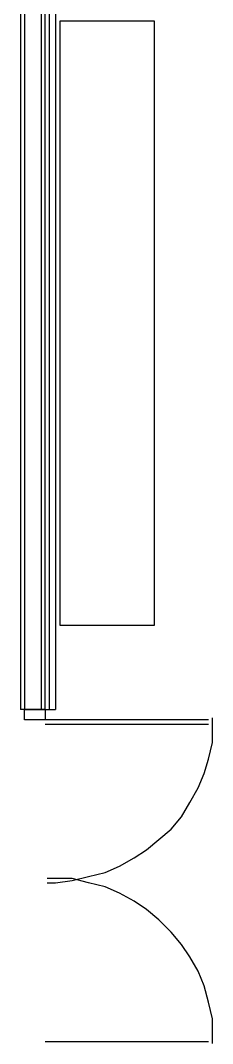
# Model space of a CAD drawing. Header units: millimetres. Extents: x 5 to 415, y 48 to 251.
# Drawn here: x 108.41 to 110.05, y 83.47 to 92.22 of the extents above; entities that cross this region are included whole.
import ezdxf

# ---------------------------------------------------------------- set-up
doc = ezdxf.new("R2010")
doc.units = ezdxf.units.MM
doc.layers.add('P', color=7, linetype='Continuous')

msp = doc.modelspace()

# ---------------------------------------------------------------- linework, layer by layer
at = {"layer": 'P'}
for points in [[(108.409, 97.878), (108.409, 86.325)], [(108.444, 97.878), (108.444, 86.325)], [(108.585, 97.878), (108.585, 86.325)], [(108.62, 86.325), (108.62, 97.878)], [(108.656, 86.325), (108.656, 94.156)], [(108.708, 94.033), (108.708, 86.325)], [(109.555, 92.216), (108.744, 92.216)], [(108.744, 92.216), (108.744, 87.048)], [(109.555, 92.216), (108.744, 92.216)], [(108.744, 92.216), (108.744, 87.048)], [(109.555, 87.048), (109.555, 92.216)], [(109.555, 87.048), (109.555, 92.216)], [(108.744, 87.048), (109.555, 87.048)], [(108.744, 87.048), (109.555, 87.048)], [(108.62, 86.325), (108.409, 86.325)], [(108.444, 86.325), (108.585, 86.325)], [(108.585, 86.325), (108.444, 86.325)], [(108.444, 86.325), (108.585, 86.325)], [(108.444, 86.237), (108.444, 86.325)], [(108.444, 86.325), (108.62, 86.325)], [(108.444, 86.325), (108.585, 86.325)], [(108.444, 86.325), (108.585, 86.325)], [(108.62, 86.325), (108.62, 86.237)], [(108.62, 86.325), (108.708, 86.325)], [(108.62, 86.237), (108.444, 86.237)], [(110.014, 86.237), (108.62, 86.237)], [(110.049, 86.184), (110.049, 86.254)], [(108.62, 86.201), (110.014, 86.201)], [(110.049, 86.043), (110.049, 86.184)], [(110.014, 85.901), (110.049, 86.043)], [(109.978, 85.778), (110.014, 85.901)], [(109.926, 85.654), (109.978, 85.778)], [(109.855, 85.531), (109.926, 85.654)], [(109.784, 85.408), (109.855, 85.531)], [(109.696, 85.302), (109.784, 85.408)], [(109.59, 85.213), (109.696, 85.302)], [(109.485, 85.125), (109.59, 85.213)], [(109.379, 85.055), (109.485, 85.125)], [(109.255, 84.984), (109.379, 85.055)], [(108.991, 84.896), (109.132, 84.931)], [(109.132, 84.931), (109.255, 84.984)], [(108.708, 84.878), (108.638, 84.878)], [(108.638, 84.843), (108.708, 84.843)], [(108.85, 84.878), (108.708, 84.878)], [(108.708, 84.843), (108.85, 84.861)], [(108.85, 84.861), (108.991, 84.896)], [(108.991, 84.843), (108.85, 84.878)], [(109.132, 84.808), (108.991, 84.843)], [(109.255, 84.755), (109.132, 84.808)], [(109.379, 84.684), (109.255, 84.755)], [(109.485, 84.614), (109.379, 84.684)], [(109.59, 84.526), (109.485, 84.614)], [(109.696, 84.42), (109.59, 84.526)], [(109.784, 84.314), (109.696, 84.42)], [(109.855, 84.208), (109.784, 84.314)], [(109.926, 84.085), (109.855, 84.208)], [(109.978, 83.961), (109.926, 84.085)], [(110.014, 83.82), (109.978, 83.961)], [(110.049, 83.679), (110.014, 83.82)], [(110.049, 83.538), (110.049, 83.679)], [(110.049, 83.467), (110.049, 83.538)], [(108.62, 83.485), (110.014, 83.485)], [(108.62, 83.485), (110.014, 83.485)]]:
    msp.add_lwpolyline(points, dxfattribs=at)

doc.saveas('drawing.dxf')
